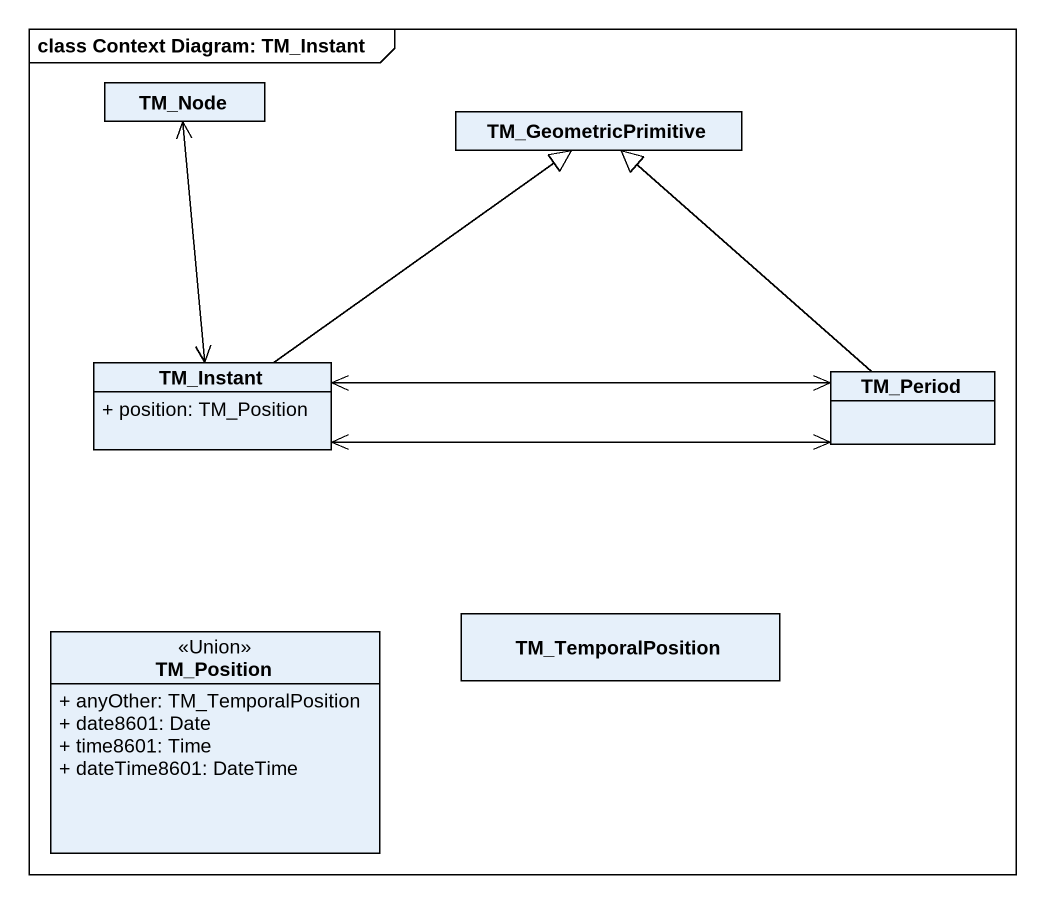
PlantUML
@startuml
mainframe class Context Diagram: TM_Instant
hide circle
hide empty members
skinparam classAttributeIconSize 0
class TM_Node
class TM_GeometricPrimitive
class TM_Instant {
  + position: TM_Position
}
class TM_Period
class TM_Position <<Union>> {
  + anyOther: TM_TemporalPosition
  + date8601: Date
  + time8601: Time
  + dateTime8601: DateTime
}
class TM_TemporalPosition
TM_Node <--> TM_Instant
TM_Instant -up-|> TM_GeometricPrimitive
TM_Instant <-right-> TM_Period
TM_Instant <-right-> TM_Period
TM_Period -up-|> TM_GeometricPrimitive
@enduml
